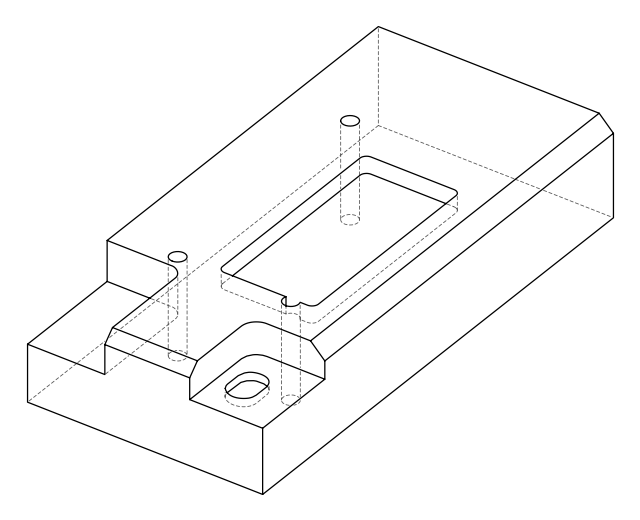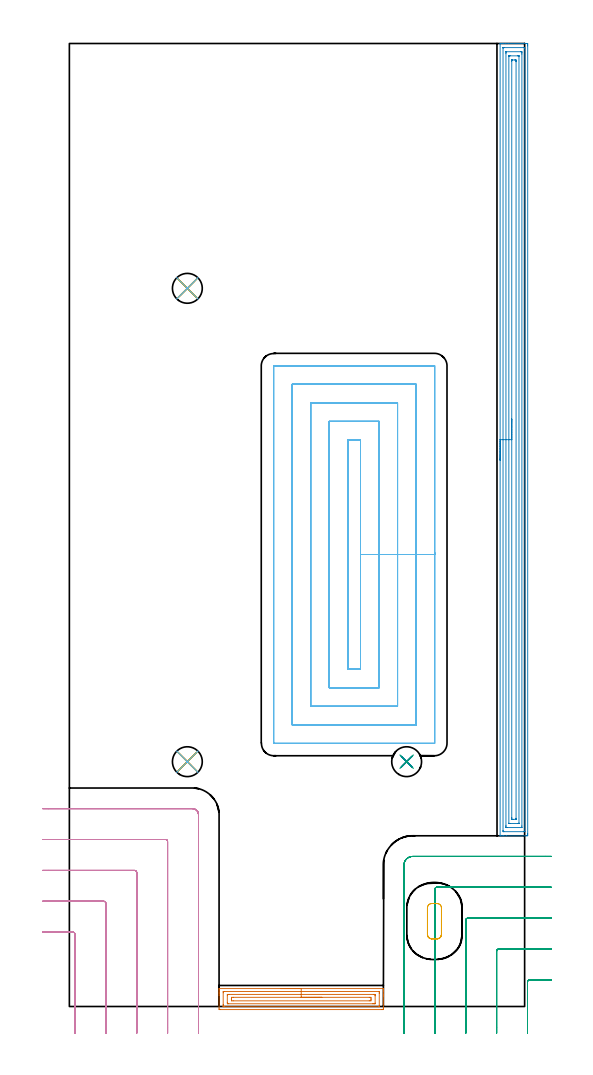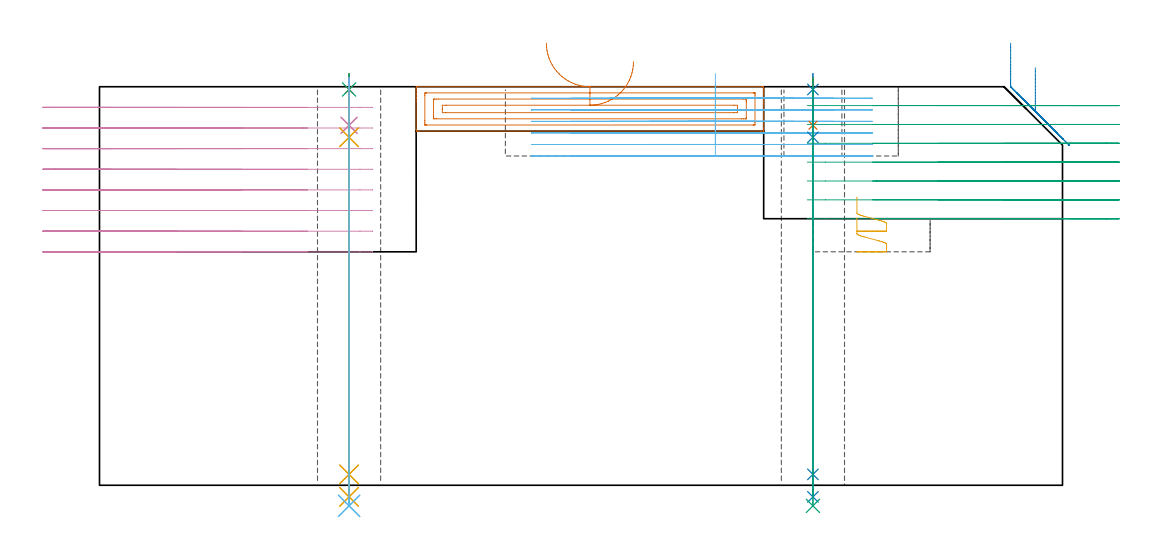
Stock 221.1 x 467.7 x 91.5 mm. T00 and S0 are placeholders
(PLAN: 18 operations, 12 tool changes, 64 min)
(1 AREA_MILL | FG_CHAMFER_SURFACE | UGT0205_001 | 2.78 min | 4771 mm3)
(2 AREA_MILL_1 | FG_CHAMFER_SURFACE_1 | UGT0205_001 | 15.67 min | 35166 mm3)
(3 MILL_CORNER_NOTCH_RECTANGULAR | CORNER_NOTCH_RECTANGULAR | UGT0201_094 | Follow Part, ap 5, ae 75% | 7.63 min | 170082 mm3)
(4 MILL_CORNER_NOTCH_RECTANGULAR_1 | CORNER_NOTCH_RECTANGULAR_1 | UGT0201_094 | Follow Part, ap 5, ae 75% | 11.03 min | 290715 mm3)
(5 MILL_RECTANGULAR_POCKET | POCKET_RECTANGULAR_STRAIGHT | UGT0201_094 | Follow Part, ap 5, ae 75% | 0.43 min | 6590 mm3)
(6 MILL_RECTANGULAR_POCKET_1 | POCKET_RECTANGULAR_STRAIGHT_1 | NXT0201_011 | Follow Part, ap 3, ae 75% | 23.74 min | 279805 mm3)
(7 SPOT_DRILL | STEP1HOLE | NXT0321_9005460120000 | 0.03 min | 9 mm3)
(8 SPOT_DRILL_1 | STEP1HOLE_1 | NXT0321_9005460120000 | 0.03 min | 9 mm3)
(9 SPOT_DRILL_2 | STEP1HOLE_2 | NXT0321_9005460120000 | 0.03 min | 12 mm3)
(10 DRILL_BLIND_HOLE_INTO_CENTER | STEP1HOLE | NXT0301_030 | 0.05 min | 194 mm3)
(11 GUN_DRILL_THROUGH_HOLE | STEP1HOLE | UGT0307_001 | 0.44 min | 1598 mm3)
(12 SPADE_DRILL_TO_ENLARGE_THROUGH_HOLE | STEP1HOLE | UGT0306_005 | 0.39 min | 13262 mm3)
(13 DRILL_BLIND_HOLE_INTO_CENTER_1 | STEP1HOLE_1 | NXT0301_030 | 0.05 min | 194 mm3)
(14 GUN_DRILL_THROUGH_HOLE_1 | STEP1HOLE_1 | UGT0307_001 | 0.44 min | 1612 mm3)
(15 SPADE_DRILL_TO_ENLARGE_THROUGH_HOLE_1 | STEP1HOLE_1 | UGT0306_005 | 0.39 min | 12590 mm3)
(16 DRILL_BLIND_HOLE_INTO_CENTER_2 | STEP1HOLE_2 | NXT0301_030 | 0.05 min | 203 mm3)
(17 GUN_DRILL_THROUGH_HOLE_2 | STEP1HOLE_2 | UGT0307_001 | 0.44 min | 1584 mm3)
(18 SPADE_DRILL_TO_ENLARGE_THROUGH_HOLE_2 | STEP1HOLE_2 | UGT0306_005 | 0.39 min | 13263 mm3)
(TOOL UGT0205_001 | Chamfer Mill 20 x 3 x 45 deg. | D20 FL50 Z2)
(TOOL UGT0201_094 | End mill 20 mm | D20 FL38 Z4)
(TOOL NXT0201_011 | ENDMILL 12mm [2P460-1200-NA 1630] | D12 FL38 Z6)
(TOOL NXT0321_9005460120000 | NC Spot Drill, 142deg, 12mm, Carbide, Uncoated | D12 PA142 FL30 Z2)
(TOOL NXT0301_030 | Carbide Drill 5.9mm [860.1-0590-018A1-MM 2214] | D5.9 PA140 FL28 Z2)
(TOOL UGT0307_001 | Gun Drill 5 mm | D5 PA130 FL24 Z1)
(TOOL UGT0306_005 | Spade Drill 14.5mm | D14.5 PA132 FL10 Z2)
(OP 1 AREA_MILL)
G17 G21 G94 G90
T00 M6
G54
G17 G0 G90 X102.6 Y8.7 S1061 M3
G43 Z101.5 H0
G94 G1 X102.638 Z100.628 F250.
X102.752 Z99.763
X102.941 Z98.912
X103.203 Z98.08
X103.537 Z97.274
X103.94 Z96.5
X104.409 Z95.764
X104.94 Z95.072
X105.529 Z94.429
X106.172 Z93.839
X106.864 Z93.308
X107.6 Z92.84
X108.374 Z92.437
X109.18 Z92.103
X110.012 Z91.841
X110.864 Z91.652
X111.728 Z91.538
X112.6 Z91.5
X152.335
X152.49 Y8.697 Z91.488
X152.494 Y8.635 Z91.427
X152.5 Y8.234 Z91.033
Y7.839 Z90.639
Y7.177 Z89.972
Y5.951 Z88.748
Y5.388 Z88.183
Y4.776 Z87.571
X152.499 Y-0.871 Z81.927
X152.496 Y-1.48 Z81.317
X152.493 Y-1.492 Z81.306
X151.888 Y-1.5 Z81.3
X73.312
X73.045 Y-1.497 Z81.302
X72.71 Y-1.492 Z81.306
X72.7 Y-1.152 Z81.645
Y5.388 Z88.183
Y5.951 Z88.748
Y6.282 Z89.079
Y6.845 Z89.642
Y7.177 Z89.972
Y7.839 Z90.639
Y8.234 Z91.033
X72.706 Y8.635 Z91.427
X72.71 Y8.697 Z91.488
X72.865 Y8.7 Z91.5
X112.6
Y7.286 Z90.086
X150.102 Y7.285 Z90.085
X150.211
X150.429 Y7.281 Z90.081
X150.484 Y7.279 Z90.079
X150.49 Y7.267 Z90.067
X150.495 Y7.233 Z90.033
X150.498 Y7.177 Z89.977
X150.5 Y6.779 Z89.579
Y6.282 Z89.082
X150.499 Y0.52 Z83.32
X150.492 Y0.023 Z82.823
X150.49 Y-0.07 Z82.73
X150.32 Y-0.079 Z82.721
X150.209 Y-0.084 Z82.716
X150.102 Y-0.085 Z82.715
X75.098 Y-0.086 Z82.714
X74.989 Y-0.085 Z82.715
X74.771 Y-0.081 Z82.719
X74.716 Y-0.079 Z82.721
X74.71 Y-0.067 Z82.733
X74.705 Y-0.033 Z82.767
X74.702 Y0.023 Z82.823
X74.7 Y0.421 Z83.221
Y0.918 Z83.718
X74.701 Y6.68 Z89.48
X74.708 Y7.177 Z89.977
X74.71 Y7.27 Z90.07
X74.88 Y7.279 Z90.079
X74.991 Y7.284 Z90.084
X75.098 Y7.285 Z90.085
X112.6 Y7.286 Z90.086
Y5.871 Z88.671
X147.835
X148.317 Y5.867 Z88.667
X148.468 Y5.865 Z88.665
X148.49 Y5.572 Z88.372
X148.497 Y5.388 Z88.188
X148.5 Y5.205 Z88.005
X148.499 Y1.629 Z84.429
X148.494 Y1.444 Z84.244
X148.488 Y1.335 Z84.135
X148.437 Y1.332 Z84.132
X148.317 Y1.33 Z84.13
X147.906 Y1.328 Z84.128
X147.424
X77.366 Y1.329 Z84.129
X76.884 Y1.333 Z84.133
X76.732 Y1.335 Z84.135
X76.71 Y1.628 Z84.428
X76.703 Y1.812 Z84.612
X76.7 Y1.995 Z84.795
X76.701 Y5.571 Z88.371
X76.706 Y5.756 Z88.556
X76.712 Y5.865 Z88.665
X76.763 Y5.868 Z88.668
X76.884 Y5.87 Z88.67
X77.294 Y5.871 Z88.671
X77.776 Y5.872 Z88.672
X112.6 Y5.871 Z88.671
Y4.457 Z87.257
X145.675
X146.484 Y4.45 Z87.25
X146.5 Y3.631 Z86.431
Y3.6 Z86.4
X146.487 Y2.75 Z85.55
X145.638 Y2.743 Z85.543
X79.526
X78.716 Y2.75 Z85.55
X78.7 Y3.569 Z86.369
Y3.6 Z86.4
X78.713 Y4.45 Z87.25
X79.562 Y4.457 Z87.257
X112.6
X113.472 Z87.295
X114.337 Z87.409
X115.188 Z87.598
X116.02 Z87.86
X116.826 Z88.194
X117.6 Z88.597
X118.336 Z89.066
X119.028 Z89.597
X119.671 Z90.186
X120.26 Z90.829
X120.792 Z91.522
X121.26 Z92.257
X121.663 Z93.031
X121.997 Z93.837
X122.259 Z94.669
X122.448 Z95.521
X122.562 Z96.386
X122.6 Z97.257
G0 Z101.5
M5
M2
(OP 2 AREA_MILL_1)
G17 G21 G94 G90
T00 M6
G54
G17 G0 G90 X209.2 Y265.3 S1061 M3
G43 Z101.5 H0
G94 G1 Y265.338 Z100.628 F250.
Y265.452 Z99.764
Y265.641 Z98.912
Y265.903 Z98.08
Y266.237 Z97.274
Y266.64 Z96.5
Y267.108 Z95.764
Y267.64 Z95.072
Y268.229 Z94.429
Y268.872 Z93.84
Y269.564 Z93.308
Y270.3 Z92.84
Y271.074 Z92.437
Y271.88 Z92.103
Y272.712 Z91.841
Y273.563 Z91.652
Y274.428 Z91.538
Y275.3 Z91.5
Y467.519
X209.203 Y467.692 Z91.488
X209.225 Y467.7 Z91.466
X209.607 Z91.092
X209.873 Z90.826
X210.589 Z90.106
X211.832 Z88.865
X213.244 Z87.451
X221.833 Z78.865
X222.096 Y467.697 Z78.601
X222.592 Y467.691 Z78.106
X222.595 Y467.576 Z78.103
X222.599 Y467.072 Z78.101
X222.6 Y466.563 Z78.1
Y83.913
X222.599 Y83.528 Z78.101
X222.595 Y83.024 Z78.103
X222.592 Y82.909 Z78.106
X222.096 Y82.9 Z78.601
X212.359 Z88.335
X210.947 Z89.75
X210.589 Z90.106
X209.607 Z91.093
X209.224 Y82.908 Z91.468
X209.203 Y82.91 Z91.488
X209.2 Y83.081 Z91.5
Y275.3
X210.614 Z90.086
Y465.501
X210.615 Y465.61 Z90.085
X210.618 Y465.663 Z90.082
X210.62 Y465.683 Z90.08
X210.652 Y465.69 Z90.048
X211.064 Y465.699 Z89.636
X220.8 Z79.9
X221.056 Y465.695 Z79.644
X221.174 Y465.69 Z79.526
X221.185 Y465.31 Z79.515
X221.186 Y465.284 Z79.514
Y85.099
X221.185 Y84.99 Z79.515
X221.182 Y84.937 Z79.518
X221.18 Y84.917 Z79.52
X221.149 Y84.91 Z79.551
X220.736 Y84.901 Z79.964
X211. Z89.7
X210.744 Y84.905 Z89.956
X210.626 Y84.91 Z90.074
X210.615 Y85.29 Z90.085
X210.614 Y85.316 Z90.086
Y275.3
X212.028 Z88.672
X212.029 Y462.936 Z88.671
X212.033 Y463.496 Z88.667
X212.035 Y463.661 Z88.665
X212.042 Y463.69 Z88.658
X212.09 Y463.695 Z88.61
X212.158 Y463.699 Z88.542
X219.239 Y463.7 Z81.461
X219.441 Y463.698 Z81.259
X219.642 Y463.692 Z81.058
X219.765 Y463.687 Z80.935
X219.768 Y463.607 Z80.932
X219.77 Y463.496 Z80.93
X219.771 Y463.162 Z80.929
X219.772 Y462.602 Z80.928
X219.771 Y87.664 Z80.929
X219.767 Y87.104 Z80.933
X219.765 Y86.939 Z80.935
X219.758 Y86.91 Z80.942
X219.71 Y86.905 Z80.99
X219.642 Y86.901 Z81.058
X212.561 Y86.9 Z88.139
X212.359 Y86.902 Z88.341
X212.158 Y86.908 Z88.542
X212.035 Y86.913 Z88.665
X212.032 Y86.993 Z88.668
X212.03 Y87.104 Z88.67
X212.029 Y87.438 Z88.671
X212.028 Y87.998 Z88.672
Y275.3
X213.443 Z87.257
Y461.507
X213.445 Y461.607 Z87.255
X213.448 Y461.667 Z87.252
X213.451 Y461.69 Z87.249
X213.472 Y461.692 Z87.228
X213.691 Y461.697 Z87.009
X214.13 Y461.7 Z86.57
X217.67 Z83.03
X218.111 Y461.697 Z82.589
X218.326 Y461.692 Z82.374
X218.349 Y461.69 Z82.351
X218.352 Y461.676 Z82.348
X218.355 Y461.636 Z82.345
X218.357 Y461.579 Z82.343
Y89.093
X218.355 Y88.993 Z82.345
X218.352 Y88.933 Z82.348
X218.349 Y88.91 Z82.351
X218.328 Y88.908 Z82.372
X218.109 Y88.903 Z82.591
X217.67 Y88.9 Z83.03
X214.13 Z86.57
X213.689 Y88.903 Z87.011
X213.474 Y88.908 Z87.227
X213.451 Y88.91 Z87.249
X213.448 Y88.924 Z87.252
X213.445 Y88.964 Z87.255
X213.443 Y89.021 Z87.257
Y275.3
X214.857 Z85.843
Y459.185
X214.858 Y459.345 Z85.842
X214.863 Y459.663 Z85.837
X214.865 Y459.692 Z85.835
X214.87 Y459.695 Z85.83
X214.89 Y459.698 Z85.81
X214.931 Y459.7 Z85.769
X215.015 Z85.685
X216.118 Z84.582
X216.785 Y459.697 Z83.915
X216.88 Y459.694 Z83.82
X216.932 Y459.69 Z83.768
X216.937 Y459.504 Z83.763
X216.942 Y459.185 Z83.758
X216.943 Y459.026 Z83.757
Y458.866
Y91.415
X216.942 Y91.255 Z83.758
X216.937 Y90.937 Z83.763
X216.935 Y90.908 Z83.765
X216.93 Y90.905 Z83.77
X216.91 Y90.902 Z83.79
X216.869 Y90.9 Z83.831
X216.785 Z83.915
X215.682 Z85.018
X215.015 Y90.903 Z85.685
X214.92 Y90.906 Z85.78
X214.868 Y90.91 Z85.832
X214.863 Y91.096 Z85.837
X214.858 Y91.415 Z85.842
X214.857 Y91.574 Z85.843
Y91.734
Y275.3
Y276.172 Z85.881
Y277.036 Z85.995
Y277.888 Z86.184
Y278.72 Z86.446
Y279.526 Z86.78
Y280.3 Z87.183
Y281.036 Z87.652
Y281.728 Z88.183
Y282.371 Z88.772
Y282.96 Z89.415
Y283.492 Z90.107
Y283.96 Z90.843
Y284.363 Z91.617
Y284.697 Z92.423
Y284.959 Z93.255
Y285.148 Z94.107
Y285.262 Z94.972
Y285.3 Z95.843
G0 Z101.5
M5
M2
(OP 3 MILL_CORNER_NOTCH_RECTANGULAR)
G17 G21 G94 G90
T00 M6
G54
G17 G0 G90 X234.1 Y12.9 S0 M3
G43 Z101.5 H0
Z87.171
G94 G1 X231.1 F250.
X223.494 F500.
G3 X222.5 Y11.906 R1.
G1 Y-9.902
Y-12.902 F250.
G0 Z101.5
X234.1 Y27.9
Z87.171
G1 X231.1
X208.495 F500.
G3 X207.5 Y26.906 R1.
G1 Y-10.
Y-13. F250.
G0 Z101.5
X234.1 Y42.9
Z87.171
G1 X231.1
X193.495 F500.
G3 X192.5 Y41.905 R1.
G1 Y-10.
Y-13. F250.
G0 Z101.5
X234.1 Y57.9
Z87.171
G1 X231.1
X178.495 F500.
G3 X177.5 Y56.905 R1.
G1 Y-10.
Y-13. F250.
G0 Z101.5
X234.1 Y72.9
Z87.171
G1 X231.1
X166.7 F500.
G3 X162.5 Y68.7 R4.2
G1 Y-10.
Y-13. F250.
G0 Z101.5
X234.1 Y12.9
Z82.843
G1 X231.1
X223.494 F500.
G3 X222.5 Y11.906 R1.
G1 Y-9.902
Y-12.902 F250.
G0 Z101.5
X234.1 Y27.9
Z82.843
G1 X231.1
X208.495 F500.
G3 X207.5 Y26.906 R1.
G1 Y-10.
Y-13. F250.
G0 Z101.5
X234.1 Y42.9
Z82.843
G1 X231.1
X193.495 F500.
G3 X192.5 Y41.905 R1.
G1 Y-10.
Y-13. F250.
G0 Z101.5
X234.1 Y57.9
Z82.843
G1 X231.1
X178.495 F500.
G3 X177.5 Y56.905 R1.
G1 Y-10.
Y-13. F250.
G0 Z101.5
X234.1 Y72.9
Z82.843
G1 X231.1
X166.7 F500.
G3 X162.5 Y68.7 R4.2
G1 Y-10.
Y-13. F250.
G0 Z101.5
X234.1 Y12.9
Z78.514
G1 X231.1
X223.494 F500.
G3 X222.5 Y11.906 R1.
G1 Y-9.902
Y-12.902 F250.
G0 Z101.5
X234.1 Y27.9
Z78.514
G1 X231.1
X208.495 F500.
G3 X207.5 Y26.906 R1.
G1 Y-10.
Y-13. F250.
G0 Z101.5
X234.1 Y42.9
Z78.514
G1 X231.1
X193.495 F500.
G3 X192.5 Y41.905 R1.
G1 Y-10.
Y-13. F250.
G0 Z101.5
X234.1 Y57.9
Z78.514
G1 X231.1
X178.495 F500.
G3 X177.5 Y56.905 R1.
G1 Y-10.
Y-13. F250.
G0 Z101.5
X234.1 Y72.9
Z78.514
G1 X231.1
X166.7 F500.
G3 X162.5 Y68.7 R4.2
G1 Y-10.
Y-13. F250.
G0 Z101.5
X234.1 Y12.9
Z74.186
G1 X231.1
X223.494 F500.
G3 X222.5 Y11.906 R1.
G1 Y-9.902
Y-12.902 F250.
G0 Z101.5
X234.1 Y27.9
Z74.186
G1 X231.1
X208.494 F500.
G3 X207.5 Y26.906 R1.
G1 Y-10.
Y-13. F250.
G0 Z101.5
X234.1 Y42.9
Z74.186
G1 X231.1
X193.495 F500.
G3 X192.5 Y41.905 R1.
G1 Y-10.
Y-13. F250.
G0 Z101.5
X234.1 Y57.9
Z74.186
G1 X231.1
X178.495 F500.
G3 X177.5 Y56.905 R1.
G1 Y-10.
Y-13. F250.
G0 Z101.5
X234.1 Y72.9
Z74.186
G1 X231.1
X166.7 F500.
G3 X162.5 Y68.7 R4.2
G1 Y-10.
Y-13. F250.
G0 Z101.5
X234.1 Y12.9
Z69.857
G1 X231.1
X223.494 F500.
G3 X222.5 Y11.906 R1.
G1 Y-9.902
Y-12.902 F250.
G0 Z101.5
X234.1 Y27.9
Z69.857
G1 X231.1
X208.494 F500.
G3 X207.5 Y26.906 R1.
G1 Y-10.
Y-13. F250.
G0 Z101.5
X234.1 Y42.9
Z69.857
G1 X231.1
X193.495 F500.
G3 X192.5 Y41.905 R1.
G1 Y-10.
Y-13. F250.
G0 Z101.5
X234.1 Y57.9
Z69.857
G1 X231.1
X178.495 F500.
G3 X177.5 Y56.905 R1.
G1 Y-10.
Y-13. F250.
G0 Z101.5
X234.1 Y72.9
Z69.857
G1 X231.1
X166.7 F500.
G3 X162.5 Y68.7 R4.2
G1 Y-10.
Y-13. F250.
G0 Z101.5
X234.1 Y12.9
Z65.529
G1 X231.1
X223.494 F500.
G3 X222.5 Y11.906 R1.
G1 Y-9.902
Y-12.902 F250.
G0 Z101.5
X234.1 Y27.9
Z65.529
G1 X231.1
X208.494 F500.
G3 X207.5 Y26.906 R1.
G1 Y-10.
Y-13. F250.
G0 Z101.5
X234.1 Y42.9
Z65.529
G1 X231.1
X193.495 F500.
G3 X192.5 Y41.905 R1.
G1 Y-10.
Y-13. F250.
G0 Z101.5
X234.1 Y57.9
Z65.529
G1 X231.1
X178.495 F500.
G3 X177.5 Y56.905 R1.
G1 Y-10.
Y-13. F250.
G0 Z101.5
X234.1 Y72.9
Z65.529
G1 X231.1
X166.7 F500.
G3 X162.5 Y68.7 R4.2
G1 Y-10.
Y-13. F250.
G0 Z101.5
X234.1 Y12.9
Z61.2
G1 X231.1
X223.494 F500.
G3 X222.5 Y11.906 R1.
G1 Y-9.902
Y-12.902 F250.
G0 Z101.5
X234.1 Y27.9
Z61.2
G1 X231.1
X208.494 F500.
G3 X207.5 Y26.906 R1.
G1 Y-10.
Y-13. F250.
G0 Z101.5
X234.1 Y42.9
Z61.2
G1 X231.1
X193.495 F500.
G3 X192.5 Y41.905 R1.
G1 Y-10.
Y-13. F250.
G0 Z101.5
X234.1 Y57.9
Z61.2
G1 X231.1
X178.495 F500.
G3 X177.5 Y56.905 R1.
G1 Y-10.
Y-13. F250.
G0 Z101.5
X234.1 Y72.9
Z61.2
G1 X231.1
X166.7 F500.
G3 X162.5 Y68.7 R4.2
G1 Y-10.
Y-13. F250.
G0 Z101.5
M5
M2
(OP 4 MILL_CORNER_NOTCH_RECTANGULAR_1)
G17 G21 G94 G90
T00 M6
G54
G17 G0 G90 X2.7 Y-13. S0 M3
G43 Z101.5 H0
Z86.762
G94 G1 Y-10. F250.
Y35.106 F500.
G3 X1.706 Y36.1 R1.
G1 X-10.
X-13. F250.
G0 Z101.5
X17.7 Y-13.
Z86.762
G1 Y-10.
Y50.106 F500.
G3 X16.706 Y51.1 R1.
G1 X-10.
X-13. F250.
G0 Z101.5
X32.7 Y-13.
Z86.762
G1 Y-10.
Y65.105 F500.
G3 X31.705 Y66.1 R1.
G1 X-10.
X-13. F250.
G0 Z101.5
X47.7 Y-13.
Z86.762
G1 Y-10.
Y80.105 F500.
G3 X46.705 Y81.1 R1.
G1 X-10.
X-13. F250.
G0 Z101.5
X62.7 Y-13.
Z86.762
G1 Y-10.
Y93.2 F500.
G3 X59.8 Y96.1 R2.9
G1 X-10.
X-13. F250.
G0 Z101.5
X2.7 Y-13.
Z82.025
G1 Y-10.
Y35.106 F500.
G3 X1.706 Y36.1 R1.
G1 X-10.
X-13. F250.
G0 Z101.5
X17.7 Y-13.
Z82.025
G1 Y-10.
Y50.106 F500.
G3 X16.706 Y51.1 R1.
G1 X-10.
X-13. F250.
G0 Z101.5
X32.7 Y-13.
Z82.025
G1 Y-10.
Y65.105 F500.
G3 X31.705 Y66.1 R1.
G1 X-10.
X-13. F250.
G0 Z101.5
X47.7 Y-13.
Z82.025
G1 Y-10.
Y80.105 F500.
G3 X46.705 Y81.1 R1.
G1 X-10.
X-13. F250.
G0 Z101.5
X62.7 Y-13.
Z82.025
G1 Y-10.
Y93.2 F500.
G3 X59.8 Y96.1 R2.9
G1 X-10.
X-13. F250.
G0 Z101.5
X2.7 Y-13.
Z77.287
G1 Y-10.
Y35.106 F500.
G3 X1.706 Y36.1 R1.
G1 X-10.
X-13. F250.
G0 Z101.5
X17.7 Y-13.
Z77.287
G1 Y-10.
Y50.106 F500.
G3 X16.706 Y51.1 R1.
G1 X-10.
X-13. F250.
G0 Z101.5
X32.7 Y-13.
Z77.287
G1 Y-10.
Y65.105 F500.
G3 X31.705 Y66.1 R1.
G1 X-10.
X-13. F250.
G0 Z101.5
X47.7 Y-13.
Z77.287
G1 Y-10.
Y80.105 F500.
G3 X46.705 Y81.1 R1.
G1 X-10.
X-13. F250.
G0 Z101.5
X62.7 Y-13.
Z77.287
G1 Y-10.
Y93.2 F500.
G3 X59.8 Y96.1 R2.9
G1 X-10.
X-13. F250.
G0 Z101.5
X2.7 Y-13.
Z72.55
G1 Y-10.
Y35.106 F500.
G3 X1.706 Y36.1 R1.
G1 X-10.
X-13. F250.
G0 Z101.5
X17.7 Y-13.
Z72.55
G1 Y-10.
Y50.106 F500.
G3 X16.706 Y51.1 R1.
G1 X-10.
X-13. F250.
G0 Z101.5
X32.7 Y-13.
Z72.55
G1 Y-10.
Y65.105 F500.
G3 X31.705 Y66.1 R1.
G1 X-10.
X-13. F250.
G0 Z101.5
X47.7 Y-13.
Z72.55
G1 Y-10.
Y80.105 F500.
G3 X46.705 Y81.1 R1.
G1 X-10.
X-13. F250.
G0 Z101.5
X62.7 Y-13.
Z72.55
G1 Y-10.
Y93.2 F500.
G3 X59.8 Y96.1 R2.9
G1 X-10.
X-13. F250.
G0 Z101.5
X2.7 Y-13.
Z67.812
G1 Y-10.
Y35.106 F500.
G3 X1.706 Y36.1 R1.
G1 X-10.
X-13. F250.
G0 Z101.5
X17.7 Y-13.
Z67.812
G1 Y-10.
Y50.106 F500.
G3 X16.706 Y51.1 R1.
G1 X-10.
X-13. F250.
G0 Z101.5
X32.7 Y-13.
Z67.812
G1 Y-10.
Y65.105 F500.
G3 X31.705 Y66.1 R1.
G1 X-10.
X-13. F250.
G0 Z101.5
X47.7 Y-13.
Z67.812
G1 Y-10.
Y80.105 F500.
G3 X46.705 Y81.1 R1.
G1 X-10.
X-13. F250.
G0 Z101.5
X62.7 Y-13.
Z67.812
G1 Y-10.
Y93.2 F500.
G3 X59.8 Y96.1 R2.9
G1 X-10.
X-13. F250.
G0 Z101.5
X2.7 Y-13.
Z63.075
G1 Y-10.
Y35.106 F500.
G3 X1.706 Y36.1 R1.
G1 X-10.
X-13. F250.
G0 Z101.5
X17.7 Y-13.
Z63.075
G1 Y-10.
Y50.106 F500.
G3 X16.706 Y51.1 R1.
G1 X-10.
X-13. F250.
G0 Z101.5
X32.7 Y-13.
Z63.075
G1 Y-10.
Y65.105 F500.
G3 X31.705 Y66.1 R1.
G1 X-10.
X-13. F250.
G0 Z101.5
X47.7 Y-13.
Z63.075
G1 Y-10.
Y80.105 F500.
G3 X46.705 Y81.1 R1.
G1 X-10.
X-13. F250.
G0 Z101.5
X62.7 Y-13.
Z63.075
G1 Y-10.
Y93.2 F500.
G3 X59.8 Y96.1 R2.9
G1 X-10.
X-13. F250.
G0 Z101.5
X2.7 Y-13.
Z58.337
G1 Y-10.
Y35.106 F500.
G3 X1.706 Y36.1 R1.
G1 X-10.
X-13. F250.
G0 Z101.5
X17.7 Y-13.
Z58.337
G1 Y-10.
Y50.106 F500.
G3 X16.706 Y51.1 R1.
G1 X-10.
X-13. F250.
G0 Z101.5
X32.7 Y-13.
Z58.337
G1 Y-10.
Y65.105 F500.
G3 X31.705 Y66.1 R1.
G1 X-10.
X-13. F250.
G0 Z101.5
X47.7 Y-13.
Z58.337
G1 Y-10.
Y80.105 F500.
G3 X46.705 Y81.1 R1.
G1 X-10.
X-13. F250.
G0 Z101.5
X62.7 Y-13.
Z58.337
G1 Y-10.
Y93.2 F500.
G3 X59.8 Y96.1 R2.9
G1 X-10.
X-13. F250.
G0 Z101.5
X2.7 Y-13.
Z53.6
G1 Y-10.
Y35.106 F500.
G3 X1.706 Y36.1 R1.
G1 X-10.
X-13. F250.
G0 Z101.5
X17.7 Y-13.
Z53.6
G1 Y-10.
Y50.106 F500.
G3 X16.706 Y51.1 R1.
G1 X-10.
X-13. F250.
G0 Z101.5
X32.7 Y-13.
Z53.6
G1 Y-10.
Y65.105 F500.
G3 X31.705 Y66.1 R1.
G1 X-10.
X-13. F250.
G0 Z101.5
X47.7 Y-13.
Z53.6
G1 Y-10.
Y80.105 F500.
G3 X46.705 Y81.1 R1.
G1 X-10.
X-13. F250.
G0 Z101.5
X62.7 Y-13.
Z53.6
G1 Y-10.
Y93.2 F500.
G3 X59.8 Y96.1 R2.9
G1 X-10.
X-13. F250.
G0 Z101.5
M5
M2
(OP 5 MILL_RECTANGULAR_POCKET)
G17 G21 G94 G90
T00 M6
G54
G17 G0 G90 X173.928 Y48.22 S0 M3
G43 Z101.5 H0
Z66.075
G94 G1 X173.9 Y48.045 Z66.028 F250.
Y34.855 Z62.493
X173.959 Y34.483 Z62.392
X174.084 Y34.128 Z62.291
X174.27 Y33.801 Z62.191
X174.512 Y33.512 Z62.09
X174.801 Y33.27 Z61.989
X175.128 Y33.084 Z61.888
X175.483 Y32.959 Z61.787
X175.855 Y32.9 Z61.686
X178.745 Z60.912
X179.117 Y32.959 Z60.811
X179.472 Y33.084 Z60.71
X179.799 Y33.27 Z60.609
X180.088 Y33.512 Z60.508
X180.33 Y33.801 Z60.407
X180.516 Y34.128 Z60.306
X180.641 Y34.483 Z60.206
X180.7 Y34.855 Z60.105
Y35. Z60.066
Y41.45 Z58.337
Y47.9 F500.
G3 X178.6 Y50. R2.1
G1 X176.
G3 X173.9 Y47.9 R2.1
G1 Y35.
G3 X176. Y32.9 R2.1
G1 X178.6
G3 X180.7 Y35. R2.1
G1 Y41.45
Y42.45
G0 X173.928 Y48.22 Z61.337
G1 X173.9 Y48.045 Z61.29 F250.
Y34.855 Z57.756
X173.959 Y34.483 Z57.655
X174.084 Y34.128 Z57.554
X174.27 Y33.801 Z57.453
X174.512 Y33.512 Z57.352
X174.801 Y33.27 Z57.251
X175.128 Y33.084 Z57.15
X175.483 Y32.959 Z57.05
X175.855 Y32.9 Z56.949
X178.745 Z56.174
X179.117 Y32.959 Z56.073
X179.472 Y33.084 Z55.972
X179.799 Y33.27 Z55.872
X180.088 Y33.512 Z55.771
X180.33 Y33.801 Z55.67
X180.516 Y34.128 Z55.569
X180.641 Y34.483 Z55.468
X180.7 Y34.855 Z55.367
Y35. Z55.328
Y41.45 Z53.6
Y47.9 F500.
G3 X178.6 Y50. R2.1
G1 X176.
G3 X173.9 Y47.9 R2.1
G1 Y35.
G3 X176. Y32.9 R2.1
G1 X178.6
G3 X180.7 Y35. R2.1
G1 Y41.45
Y42.45
G0 Z101.5
M5
M2
(OP 6 MILL_RECTANGULAR_POCKET_1)
G17 G21 G94 G90
T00 M6
G54
G17 G0 G90 X141.4 Y198.414 S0 M3
G43 Z101.5 H1
Z94.5
G94 G1 Y219.5 Z88.85 F250.
Y275.2 F500.
X135.2
Y163.8
X141.4
Y219.5
X150.4
Y284.2
X126.2
Y154.8
X150.4
Y219.5
X159.4
Y293.2
X117.2
Y145.8
X159.4
Y219.5
X168.4
Y302.2
X108.2
Y136.8
X157.048
X168.4
Y219.5
X177.4
Y311.1
X177.395 Y311.155
X177.355 Y311.195
X177.3 Y311.2
X99.3
X99.245 Y311.195
X99.205 Y311.155
X99.2 Y311.1
Y127.9
X99.205 Y127.845
X99.245 Y127.805
X99.3 Y127.8
X177.3
X177.355 Y127.805
X177.395 Y127.845
X177.4 Y127.9
Y219.5
Y220.5
G0 X141.4 Y198.414 Z91.85
G1 Y219.5 Z86.2 F250.
Y275.2 F500.
X135.2
Y163.8
X141.4
Y219.5
X150.4
Y284.2
X126.2
Y154.8
X150.4
Y219.5
X159.4
Y293.2
X117.2
Y145.8
X159.4
Y219.5
X168.4
Y302.2
X108.2
Y136.8
X157.048
X168.4
Y219.5
X177.4
Y311.1
X177.395 Y311.155
X177.355 Y311.195
X177.3 Y311.2
X99.3
X99.245 Y311.195
X99.205 Y311.155
X99.2 Y311.1
Y127.9
X99.205 Y127.845
X99.245 Y127.805
X99.3 Y127.8
X177.3
X177.355 Y127.805
X177.395 Y127.845
X177.4 Y127.9
Y219.5
Y220.5
G0 X141.4 Y198.414 Z89.2
G1 Y219.5 Z83.55 F250.
Y275.2 F500.
X135.2
Y163.8
X141.4
Y219.5
X150.4
Y284.2
X126.2
Y154.8
X150.4
Y219.5
X159.4
Y293.2
X117.2
Y145.8
X159.4
Y219.5
X168.4
Y302.2
X108.2
Y136.8
X157.048
X168.4
Y219.5
X177.4
Y311.1
X177.395 Y311.155
X177.355 Y311.195
X177.3 Y311.2
X99.3
X99.245 Y311.195
X99.205 Y311.155
X99.2 Y311.1
Y127.9
X99.205 Y127.845
X99.245 Y127.805
X99.3 Y127.8
X177.3
X177.355 Y127.805
X177.395 Y127.845
X177.4 Y127.9
Y219.5
Y220.5
G0 X141.4 Y198.414 Z86.55
G1 Y219.5 Z80.9 F250.
Y275.2 F500.
X135.2
Y163.8
X141.4
Y219.5
X150.4
Y284.2
X126.2
Y154.8
X150.4
Y219.5
X159.4
Y293.2
X117.2
Y145.8
X159.4
Y219.5
X168.4
Y302.2
X108.2
Y136.8
X157.048
X168.4
Y219.5
X177.4
Y311.1
X177.395 Y311.155
X177.355 Y311.195
X177.3 Y311.2
X99.3
X99.245 Y311.195
X99.205 Y311.155
X99.2 Y311.1
Y127.9
X99.205 Y127.845
X99.245 Y127.805
X99.3 Y127.8
X177.3
X177.355 Y127.805
X177.395 Y127.845
X177.4 Y127.9
Y219.5
Y220.5
G0 X141.4 Y198.414 Z83.9
G1 Y219.5 Z78.25 F250.
Y275.2 F500.
X135.2
Y163.8
X141.4
Y219.5
X150.4
Y284.2
X126.2
Y154.8
X150.4
Y219.5
X159.4
Y293.2
X117.2
Y145.8
X159.4
Y219.5
X168.4
Y302.2
X108.2
Y136.8
X157.048
X168.4
Y219.5
X177.4
Y311.1
X177.395 Y311.155
X177.355 Y311.195
X177.3 Y311.2
X99.3
X99.245 Y311.195
X99.205 Y311.155
X99.2 Y311.1
Y127.9
X99.205 Y127.845
X99.245 Y127.805
X99.3 Y127.8
X177.3
X177.355 Y127.805
X177.395 Y127.845
X177.4 Y127.9
Y219.5
Y220.5
G0 X141.4 Y198.414 Z81.25
G1 Y219.5 Z75.6 F250.
Y275.2 F500.
X135.2
Y163.8
X141.4
Y219.5
X150.4
Y284.2
X126.2
Y154.8
X150.4
Y219.5
X159.4
Y293.2
X117.2
Y145.8
X159.4
Y219.5
X168.4
Y302.2
X108.2
Y136.8
X157.048
X168.4
Y219.5
X177.4
Y311.1
X177.395 Y311.155
X177.355 Y311.195
X177.3 Y311.2
X99.3
X99.245 Y311.195
X99.205 Y311.155
X99.2 Y311.1
Y127.9
X99.205 Y127.845
X99.245 Y127.805
X99.3 Y127.8
X177.3
X177.355 Y127.805
X177.395 Y127.845
X177.4 Y127.9
Y219.5
Y220.5
G0 Z101.5
M5
M2
(OP 7 SPOT_DRILL)
G17 G21 G94 G90
T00 M6
G54
G17 G0 G90 X57.3 Y118.9 S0 M3
G43 Z101.5 H0
G94 G81 G98 Z90.867 F250. R94.5
G80
M5
M2
(OP 8 SPOT_DRILL_1)
G17 G21 G94 G90
T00 M6
G54
G17 G0 G90 X163.8 Y118.9 S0 M3
G43 Z101.5 H0
G94 G81 G98 Z90.867 F250. R94.5
G80
M5
M2
(OP 9 SPOT_DRILL_2)
G17 G21 G94 G90
T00 M6
G54
G17 G0 G90 X57.3 Y348.8 S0 M3
G43 Z101.5 H0
G94 G81 G98 Z90.867 F250. R94.5
G80
M5
M2
(OP 10 DRILL_BLIND_HOLE_INTO_CENTER)
G17 G21 G94 G90
T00 M6
G54
G17 G0 G90 X57.3 Y118.9 S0 M3
G43 Z101.5 H1
G94 G81 G98 Z82.65 F250. R93.5
G80
M5
M2
(OP 11 GUN_DRILL_THROUGH_HOLE)
G17 G21 G94 G90
T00 M6
G54
G17 G0 G90 X57.3 Y118.9 M8
G43 Z101.5 H0
Z91.277
S716 M3
G94 G1 Z79.894 F125. M26
G4 X.084
Z2.5 F250.
G4 X.084
Z-2.666 F125.
G4 X.084
M5
M9
G0 Z91.277
Z101.5
M2
(OP 12 SPADE_DRILL_TO_ENLARGE_THROUGH_HOLE)
G17 G21 G94 G90
T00 M6
G54
G17 G0 G90 X57.3 Y118.9 S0 M3
G43 Z101.5 H0
G94 G73 G98 Z-4.728 F250. Q13.747 R93.5
G80
M5
M2
(OP 13 DRILL_BLIND_HOLE_INTO_CENTER_1)
G17 G21 G94 G90
T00 M6
G54
G17 G0 G90 X163.8 Y118.9 S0 M3
G43 Z101.5 H1
G94 G81 G98 Z82.65 F250. R93.5
G80
M5
M2
(OP 14 GUN_DRILL_THROUGH_HOLE_1)
G17 G21 G94 G90
T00 M6
G54
G17 G0 G90 X163.8 Y118.9 M8
G43 Z101.5 H0
Z91.277
S716 M3
G94 G1 Z79.894 F125. M26
G4 X.084
Z2.5 F250.
G4 X.084
Z-2.666 F125.
G4 X.084
M5
M9
G0 Z91.277
Z101.5
M2
(OP 15 SPADE_DRILL_TO_ENLARGE_THROUGH_HOLE_1)
G17 G21 G94 G90
T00 M6
G54
G17 G0 G90 X163.8 Y118.9 S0 M3
G43 Z101.5 H0
G94 G73 G98 Z-4.728 F250. Q13.747 R93.5
G80
M5
M2
(OP 16 DRILL_BLIND_HOLE_INTO_CENTER_2)
G17 G21 G94 G90
T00 M6
G54
G17 G0 G90 X57.3 Y348.8 S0 M3
G43 Z101.5 H1
G94 G81 G98 Z82.65 F250. R93.5
G80
M5
M2
(OP 17 GUN_DRILL_THROUGH_HOLE_2)
G17 G21 G94 G90
T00 M6
G54
G17 G0 G90 X57.3 Y348.8 M8
G43 Z101.5 H0
Z91.277
S716 M3
G94 G1 Z79.894 F125. M26
G4 X.084
Z2.5 F250.
G4 X.084
Z-2.666 F125.
G4 X.084
M5
M9
G0 Z91.277
Z101.5
M2
(OP 18 SPADE_DRILL_TO_ENLARGE_THROUGH_HOLE_2)
G17 G21 G94 G90
T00 M6
G54
G17 G0 G90 X57.3 Y348.8 S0 M3
G43 Z101.5 H0
G94 G73 G98 Z-4.728 F250. Q13.747 R93.5
G80
M5
M2
